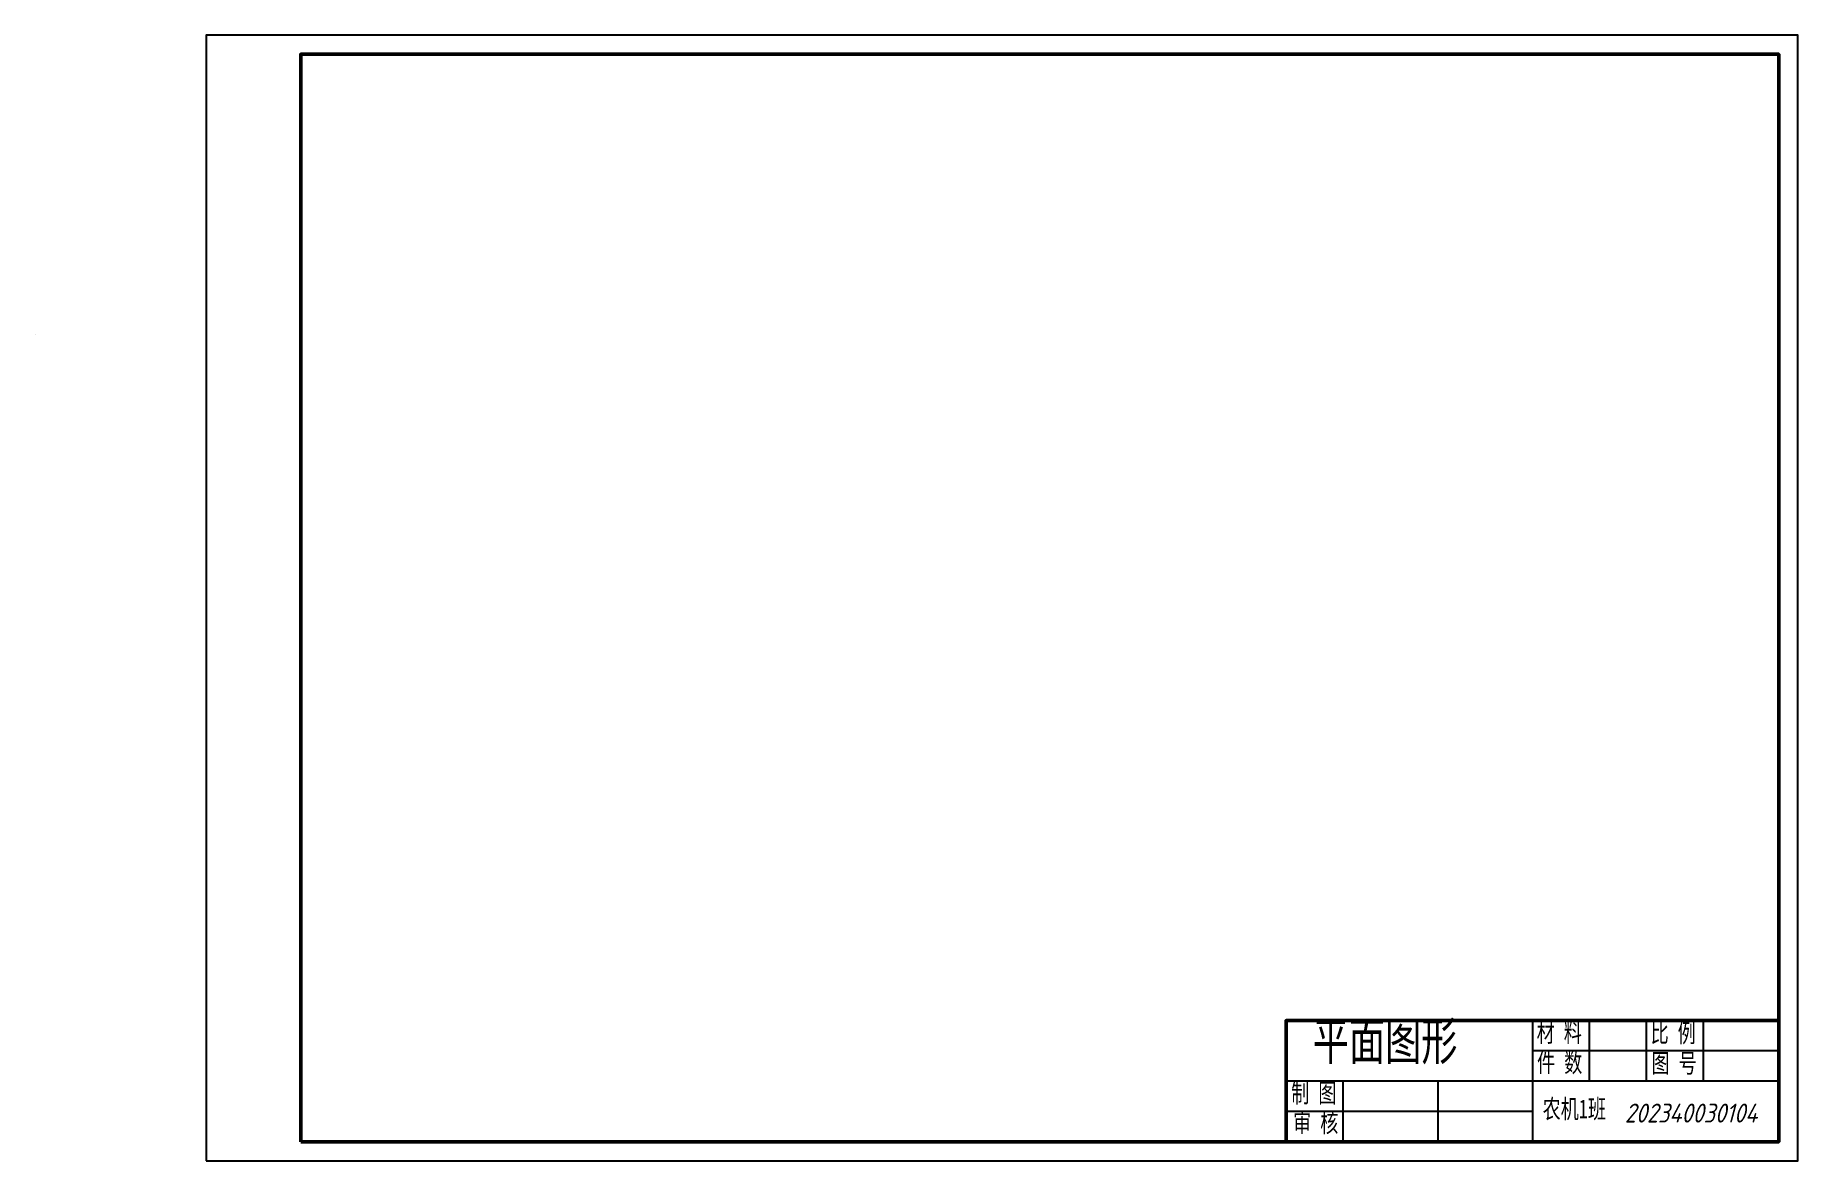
# Model space of a CAD drawing. Header units: millimetres. Extents: x -45 to 420, y 0 to 297.
import ezdxf

# ---------------------------------------------------------------- set-up
doc = ezdxf.new("R2010")
doc.units = ezdxf.units.MM
doc.layers.add('粗实线', color=6, linetype='Continuous', lineweight=50)
doc.layers.add('细实线', color=4, linetype='Continuous', lineweight=25)
doc.styles.get("Standard").update_dxf_attribs({"font": 'gbeitc.shx', "bigfont": 'gbcbig.shx'})
doc.styles.add('汉字', font='simfang.ttf', dxfattribs={"width": 0.7})

msp = doc.modelspace()

# ---------------------------------------------------------------- linework, layer by layer
at = {"layer": '粗实线'}
msp.add_lwpolyline([(25, 5), (415, 5), (415, 292), (25, 292)], close=True, dxfattribs=at)
for points in [[(285, 5), (285, 37), (415, 37)], [(415, 37), (415, 5)], [(415, 5), (285, 5)]]:
    msp.add_lwpolyline(points, dxfattribs=at)
at = {"layer": '细实线'}
for points in [[(0, 0), (420, 0), (420, 297), (0, 297)], [(-45.06, 218.11), (-45.06, 218.11), (-45.06, 218.11), (-45.06, 218.11)]]:
    msp.add_lwpolyline(points, close=True, dxfattribs=at)
for points in [[(350, 37), (350, 5)], [(365, 37), (365, 21)], [(380, 37), (380, 21)], [(395, 37), (395, 21)], [(415, 29), (350, 29)], [(415, 21), (285, 21)], [(300, 21), (300, 5)], [(325, 21), (325, 5)], [(350, 13), (285, 13)]]:
    msp.add_lwpolyline(points, dxfattribs=at)

# ---------------------------------------------------------------- texts
at = {"layer": '细实线', "attachment_point": 1, "style": '汉字'}
for s, width, insert, char_height in [('\\pxt4;平面图形', 44.07, (292.02, 36.58), 10), ('材 料', 15, (351.11, 36.38), 5), ('比 例', 15, (381.17, 36.26), 5), ('件 数', 15, (351.22, 28.4), 5), ('图 号', 15, (381.43, 28.24), 5), ('制 图', 11.7914, (286.34, 20.37), 5), ('农机1班  ', 49.8166, (352.68, 16.21), 5), ('审 核', 15, (286.84, 12.55), 5)]:
    msp.add_mtext_dynamic_manual_height_columns(s, width=width, gutter_width=12.5, heights=[0], dxfattribs=dict(at, insert=insert, char_height=char_height))
at = {"layer": '细实线', "insert": (374.36, 15.08), "char_height": 5, "attachment_point": 1}
msp.add_mtext_dynamic_manual_height_columns('202340030104', width=25.9597, gutter_width=12.5, heights=[0], dxfattribs=at)

doc.saveas('drawing.dxf')
